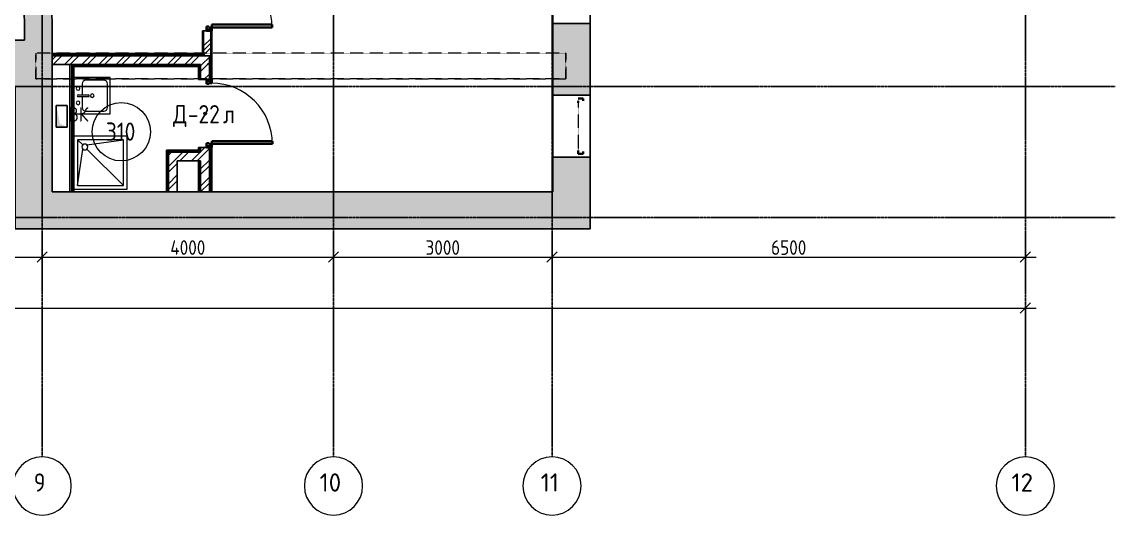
# Model space of a CAD drawing. Header units: millimetres. Extents: x -33838 to 476301, y -41806 to 120107.
# Drawn here: x 258108 to 273119, y -3626 to 3142 of the extents above; entities that cross this region are included whole.
import ezdxf

# ---------------------------------------------------------------- set-up
doc = ezdxf.new("R2010")
doc.units = ezdxf.units.MM
for name, pattern in [('ADSK_Линия сетки', [25, 20, -2.5, 0, -2.5]), ('ADSK_Сверху', [4.5, 3, -1.5]), ('ADSK_Снесено', [4.5, 3, -1.5])]:
    doc.linetypes.add(name, pattern=pattern)
for name, color, linetype, lineweight, true_color in [('_ Окна', 5, 'Continuous', 30, 0x0000ff), ('Линии', 7, 'Continuous', 9, 0x00a600), ('Стены внутренние', 5, 'Continuous', 18, 0x0000ff), ('Стены наружные', 1, 'ADSK_Снесено', 18, 0xff0000), ('Стены штриховка', 5, 'Continuous', 18, 0x0000ff)]:
    doc.layers.add(name, color=color, linetype=linetype, lineweight=lineweight, true_color=true_color)
for name, color, linetype, lineweight in [('Аннотация', 7, 'Continuous', 9), ('Двери', 251, 'Continuous', 18), ('Каркас', 7, 'Continuous', 18), ('Марки дверей', 7, 'Continuous', 20), ('Марки помещений', 7, 'Continuous', 20), ('Окна', 251, 'Continuous', 18), ('Оси', 7, 'Continuous', 9), ('Сантехника', 251, 'Continuous', 18), ('Узлы', 7, 'Continuous', 18)]:
    doc.layers.add(name, color=color, linetype=linetype, lineweight=lineweight)
doc.styles.add('GOST Common_1', font='GOST Common_0.ttf', dxfattribs={"width": 0.9, "height": 200})
doc.styles.add('GOST Common_2', font='GOST Common_0.ttf', dxfattribs={"width": 0.9, "height": 250})
doc.styles.add('ISOCPEUR', font='isocpeur.ttf', dxfattribs={"height": 250})
doc.dimstyles.new('ADSK_Основной_2_5_мм', dxfattribs={"dimscale": 304.8, "dimtxt": 251.428749, "dimasz": 0.463911, "dimexe": 0.492126, "dimexo": 0.492126, "dimgap": 0.098425, "dimtad": 1, "dimdec": 1, "dimrnd": 0.1, "dimdsep": 46, "dimtxsty": 'GOST Common_1', "dimblk1": 'OBLIQUE', "dimblk2": 'OBLIQUE', "dimsah": 1, "dimcen": 0.09, "dimdle": 0.492126, "dimazin": 2, "dimtfac": 1, "dimtdec": 4, "dimtix": 1, "dimtmove": 0, "dimatfit": 3, "dimfxl": 1, "dimtvp": 1, "dimtfill": 1, "dimtolj": 1, "dimtzin": 0, "dimlwd": 20, "dimlwe": 20, "dimarcsym": 2})
pattern_1 = [(45, (215977.25, 150), (-117.8655, 117.8655), []), (45, (216055.83, 150), (-117.8655, 117.8655), [])]

# ---------------------------------------------------------------- blocks, each defined once
blk = doc.blocks.new('ADSK_БалкаЖБ_Прямоугольная - 350х340мм-851147-03 План 3-го этажа')
at = {"layer": 'Каркас', "color": 253, "linetype": 'ADSK_Сверху', "true_color": 0xaaaaaa}
for p, q in [((-3639, 175), (-3639, -175)), ((-3639, 175), (3639, 175)), ((3639, -175), (3639, 175)), ((-3639, -175), (3639, -175))]:
    blk.add_line(p, q, dxfattribs=at)
at = {"layer": 'Каркас', "color": 253, "linetype": 'ADSK_Сверху', "true_color": 0xb2b2b2}
for p, q in [((-3639, -175), (-3639, 175)), ((3639, 175), (-3639, 175)), ((3639, 175), (3639, -147)), ((-3639, -175), (3590, -175))]:
    blk.add_line(p, q, dxfattribs=at)
blk = doc.blocks.new('Витраж-тент со смещением вовне - 60мм 30 сдвиг-1466964-03 План 3-го этажа')
at = {"layer": '_ Окна', "color": 161, "linetype": 'ADSK_Сверху', "true_color": 0xaaaaff}
for p, q in [((-379, 25), (-379, -45)), ((-379, 25), (-349, 25)), ((-379, -45), (-379, 25)), ((379, 25), (349, 25)), ((379, -45), (379, 25)), ((379, -45), (379, 25)), ((-319, -45), (-379, -45)), ((-319, -35), (-319, -45)), ((319, -35), (319, -45)), ((319, -45), (379, -45))]:
    blk.add_line(p, q, dxfattribs=at)
at = {"layer": 'Окна', "color": 161, "linetype": 'ADSK_Сверху', "true_color": 0xaaaaff}
blk.add_line((-319, -45), (319, -45), dxfattribs=at)
blk = doc.blocks.new('AC_Дверь_Однопольная - Д-27л 930х2200h-1983253-03 План 3-го этажа')
at = {"layer": 'Двери', "lineweight": 30}
for p, q in [((415, 892), (375, 892)), ((375, 892), (375, 62)), ((415, 62), (415, 892)), ((-445, 62), (-465, 62)), ((-465, 62), (-465, -8)), ((-415, 62), (-445, 62)), ((-445, 62), (-445, -8)), ((-445, -8), (-445, 62)), ((-415, 22), (-415, 62)), ((-405, 22), (-415, 22)), ((-405, -8), (-405, 22)), ((375, 62), (415, 62)), ((415, 22), (405, 22)), ((405, 22), (405, -8)), ((445, 62), (415, 62)), ((415, 62), (415, 22)), ((445, -8), (445, 62)), ((465, 62), (445, 62)), ((445, 62), (445, -8)), ((465, -8), (465, 62)), ((-465, -8), (-445, -8)), ((-445, -8), (-405, -8)), ((405, -8), (445, -8)), ((445, -8), (465, -8))]:
    blk.add_line(p, q, dxfattribs=at)
at = {"layer": 'Двери'}
blk.add_arc((415, 62), 830, 90, 180, dxfattribs=at)
blk = doc.blocks.new('AC_Дверь_Однопольная - Д-22л 933х2200h-1983239-03 План 3-го этажа')
at = {"layer": 'Двери', "lineweight": 30}
for p, q in [((416, 923), (376, 923)), ((376, 923), (376, 90)), ((416, 90), (416, 923)), ((-447, 90), (-467, 90)), ((-467, 90), (-467, 20)), ((-467, 20), (-447, 20)), ((-417, 90), (-447, 90)), ((-447, 90), (-447, 20)), ((-447, 20), (-447, 90)), ((-447, 20), (-407, 20)), ((-417, 50), (-417, 90)), ((-407, 50), (-417, 50)), ((-407, 20), (-407, 50)), ((376, 90), (416, 90)), ((416, 50), (406, 50)), ((406, 50), (406, 20)), ((406, 20), (446, 20)), ((446, 90), (416, 90)), ((416, 90), (416, 50)), ((446, 20), (446, 90)), ((466, 90), (446, 90)), ((446, 90), (446, 20)), ((446, 20), (466, 20)), ((466, 20), (466, 90))]:
    blk.add_line(p, q, dxfattribs=at)
at = {"layer": 'Двери'}
blk.add_arc((416, 90), 833, 90, 180, dxfattribs=at)
blk = doc.blocks.new('Кухонная мойка-Одиночная - 500 x 500 мм-1924934-03 План 3-го этажа')
at = {"layer": 'Сантехника'}
for p, q in [((-234, 252), (-234, -248)), ((3, 195), (3, 53)), ((28, 195), (28, 53)), ((266, -248), (266, 252)), ((-196, 87), (-196, -159)), ((3, 138), (-145, 138)), ((177, 138), (28, 138)), ((228, -159), (228, 87)), ((-234, -248), (266, -248)), ((-145, -210), (177, -210))]:
    blk.add_line(p, q, dxfattribs=at)
for centre, radius, start, end in [((-84, 195), 25.4, 360, 180), ((-84, 195), 25.4, 180, 0), ((16, 195), 12.7, 360, 180), ((116, 195), 25.4, 360, 180), ((116, 195), 25.4, 180, 0), ((-145, 87), 50.8, 90, 180), ((16, 0), 25.4, 360, 180), ((16, 0), 25.4, 180, 0), ((16, 53), 12.7, 180, 0), ((177, 87), 50.8, 360, 90), ((-145, -159), 50.8, 180, 270), ((177, -159), 50.8, 270, 0)]:
    blk.add_arc(centre, radius, start, end, dxfattribs=at)
blk = doc.blocks.new('Душевая кабинка-2D - 730кв-1928972-03 План 3-го этажа')
at = {"layer": 'Сантехника'}
for p, q in [((730, 0), (0, 0)), ((730, -730), (730, 0)), ((50, -50), (50, -680)), ((680, -50), (50, -50)), ((680, -680), (680, -50)), ((0, -730), (730, -730)), ((50, -680), (680, -680))]:
    blk.add_line(p, q, dxfattribs=at)
at = {"layer": 'Сантехника', "lineweight": 9}
for p, q in [((122, -122), (50, -50)), ((178, -122), (680, -50)), ((50, -680), (121, -179)), ((680, -680), (179, -179))]:
    blk.add_line(p, q, dxfattribs=at)
at = {"layer": 'Сантехника'}
for start, end in [(0, 180), (180, 0)]:
    blk.add_arc((150, -150), 40, start, end, dxfattribs=at)
blk = doc.blocks.new('Ось сетки - Круг_Ø8 мм-6577-03 План 3-го этажа')
at = {"layer": 'Оси', "lineweight": 20}
for start, end in [(360, 180), (180, 360)]:
    blk.add_arc((0, 0), 4, start, end, dxfattribs=at)
blk = doc.blocks.new('ADSK_Марка_Помещение_ОдноЗначение - Номер-247393-03 План 3-го этажа')
at = {"layer": 'Марки помещений'}
blk.add_circle((0, 0), 4, dxfattribs=at)
blk = doc.blocks.new('_Oblique')
at = {"color": 0, "linetype": 'ByBlock', "lineweight": -2}
blk.add_line((-0.5, -0.5), (0.5, 0.5), dxfattribs=at)
blk = doc.blocks.new('*D2155')
at = {"color": 0, "lineweight": 20, "transparency": 16777216}
for p, q in [((254837, -85), (258537, -85)), ((254987, -135), (254987, -235)), ((258387, -135), (258387, -235))]:
    blk.add_line(p, q, dxfattribs=at)
at = {"layer": 'Defpoints', "color": 0, "transparency": 16777216}
for p in [(254987, 15), (258387, 15), (258387, -85)]:
    blk.add_point(p, dxfattribs=at)
at = {"color": 0, "lineweight": 20, "transparency": 16777216, "xscale": 141.4, "yscale": 141.4, "zscale": 141.4, "rotation": 180}
blk.add_blockref('_Oblique', (254987, -85), dxfattribs=at)
at = {"color": 0, "lineweight": 20, "transparency": 16777216, "xscale": 141.4, "yscale": 141.4, "zscale": 141.4}
blk.add_blockref('_Oblique', (258387, -85), dxfattribs=at)
at = {"color": 0, "lineweight": 25, "transparency": 16777216, "insert": (256687, 45), "char_height": 200, "width": 782.41, "attachment_point": 5, "style": 'GOST Common_1', "bg_fill": 3, "box_fill_scale": 1.1, "bg_fill_color": 256, "bg_fill_true_color": 13158600, "bg_fill_transparency": 0}
blk.add_mtext('\\A1;3400', dxfattribs=at)
blk = doc.blocks.new('*D2156')
at = {"color": 0, "lineweight": 20, "transparency": 16777216}
for p, q in [((258237, -85), (262537, -85)), ((258387, -135), (258387, -235)), ((262387, -135), (262387, -235))]:
    blk.add_line(p, q, dxfattribs=at)
at = {"layer": 'Defpoints', "color": 0, "transparency": 16777216}
for p in [(258387, 15), (262387, 15), (262387, -85)]:
    blk.add_point(p, dxfattribs=at)
at = {"color": 0, "lineweight": 20, "transparency": 16777216, "xscale": 141.4, "yscale": 141.4, "zscale": 141.4, "rotation": 180}
blk.add_blockref('_Oblique', (258387, -85), dxfattribs=at)
at = {"color": 0, "lineweight": 20, "transparency": 16777216, "xscale": 141.4, "yscale": 141.4, "zscale": 141.4}
blk.add_blockref('_Oblique', (262387, -85), dxfattribs=at)
at = {"color": 0, "lineweight": 25, "transparency": 16777216, "insert": (260387, 45), "char_height": 200, "width": 782.41, "attachment_point": 5, "style": 'GOST Common_1', "bg_fill": 3, "box_fill_scale": 1.1, "bg_fill_color": 256, "bg_fill_true_color": 13158600, "bg_fill_transparency": 0}
blk.add_mtext('\\A1;4000', dxfattribs=at)
blk = doc.blocks.new('*D2157')
at = {"color": 0, "lineweight": 20, "transparency": 16777216}
for p, q in [((262237, -85), (265537, -85)), ((262387, -135), (262387, -235)), ((265387, -135), (265387, -235))]:
    blk.add_line(p, q, dxfattribs=at)
at = {"layer": 'Defpoints', "color": 0, "transparency": 16777216}
for p in [(262387, 15), (265387, 15), (265387, -85)]:
    blk.add_point(p, dxfattribs=at)
at = {"color": 0, "lineweight": 20, "transparency": 16777216, "xscale": 141.4, "yscale": 141.4, "zscale": 141.4, "rotation": 180}
blk.add_blockref('_Oblique', (262387, -85), dxfattribs=at)
at = {"color": 0, "lineweight": 20, "transparency": 16777216, "xscale": 141.4, "yscale": 141.4, "zscale": 141.4}
blk.add_blockref('_Oblique', (265387, -85), dxfattribs=at)
at = {"color": 0, "lineweight": 25, "transparency": 16777216, "insert": (263887, 45), "char_height": 200, "width": 756.84, "attachment_point": 5, "style": 'GOST Common_1', "bg_fill": 3, "box_fill_scale": 1.1, "bg_fill_color": 256, "bg_fill_true_color": 13158600, "bg_fill_transparency": 0}
blk.add_mtext('\\A1;3000', dxfattribs=at)
blk = doc.blocks.new('*D2158')
at = {"color": 0, "lineweight": 20, "transparency": 16777216}
for p, q in [((265237, -85), (272037, -85)), ((265387, -135), (265387, -235)), ((271887, -135), (271887, -235))]:
    blk.add_line(p, q, dxfattribs=at)
at = {"layer": 'Defpoints', "color": 0, "transparency": 16777216}
for p in [(265387, 15), (271887, 15), (271887, -85)]:
    blk.add_point(p, dxfattribs=at)
at = {"color": 0, "lineweight": 20, "transparency": 16777216, "xscale": 141.4, "yscale": 141.4, "zscale": 141.4, "rotation": 180}
blk.add_blockref('_Oblique', (265387, -85), dxfattribs=at)
at = {"color": 0, "lineweight": 20, "transparency": 16777216, "xscale": 141.4, "yscale": 141.4, "zscale": 141.4}
blk.add_blockref('_Oblique', (271887, -85), dxfattribs=at)
at = {"color": 0, "lineweight": 25, "transparency": 16777216, "insert": (268637, 45), "char_height": 200, "width": 756.84, "attachment_point": 5, "style": 'GOST Common_1', "bg_fill": 3, "box_fill_scale": 1.1, "bg_fill_color": 256, "bg_fill_true_color": 13158600, "bg_fill_transparency": 0}
blk.add_mtext('\\A1;6500', dxfattribs=at)
blk = doc.blocks.new('*D2166')
at = {"color": 0, "lineweight": 20, "transparency": 16777216}
for p, q in [((209887, -785), (272037, -785)), ((210037, -835), (210037, -935)), ((271887, -835), (271887, -935))]:
    blk.add_line(p, q, dxfattribs=at)
at = {"layer": 'Defpoints', "color": 0, "transparency": 16777216}
for p in [(210037, -685), (271887, -685), (271887, -785)]:
    blk.add_point(p, dxfattribs=at)
at = {"color": 0, "lineweight": 20, "transparency": 16777216, "xscale": 141.4, "yscale": 141.4, "zscale": 141.4, "rotation": 180}
blk.add_blockref('_Oblique', (210037, -785), dxfattribs=at)
at = {"color": 0, "lineweight": 20, "transparency": 16777216, "xscale": 141.4, "yscale": 141.4, "zscale": 141.4}
blk.add_blockref('_Oblique', (271887, -785), dxfattribs=at)
at = {"color": 0, "lineweight": 25, "transparency": 16777216, "insert": (240962, -655), "char_height": 200, "width": 889.8, "attachment_point": 5, "style": 'GOST Common_1', "bg_fill": 3, "box_fill_scale": 1.1, "bg_fill_color": 256, "bg_fill_true_color": 13158600, "bg_fill_transparency": 0}
blk.add_mtext('\\A1;61850', dxfattribs=at)
blk = doc.blocks.new('ADSK_Марка_Дверь - Типоразмер_ADSK_Марка-58376-03 План 3-го этажа')
at = {"layer": 'Марки дверей', "lineweight": 9}
blk.add_circle((0, 0), 0.2, dxfattribs=at)

msp = doc.modelspace()

# ---------------------------------------------------------------- hatches: boundary and pattern name
at = {"layer": 'Стены внутренние', "lineweight": 25, "true_color": 0x636466}
h = msp.add_hatch(color=251, dxfattribs=at)
h.paths.add_polyline_path([(258344.73046, 2889.50427), (258524.186, 2889.50427), (258476.56978, 9286.60586), (258096.58031, 9283.77744), (258144.17547, 2889.50427), (258307.1428, 2889.50427)])
h.paths.add_polyline_path([(258110.91435, 7360.5389), (258110.90537, 7360.54065), (258202.53797, 7360.54055)])
h = msp.add_hatch(dxfattribs=at)
h.set_pattern_fill('FP_1', color=251, style=0, pattern_type=2)
h.set_pattern_definition([(45, (215977.25, 150), (-179.6051, 179.6051), []), (45, (216040.75, 150), (0, 359.2102), []), (45, (215913.75, 150), (0, 359.2102), [])])
h.paths.add_polyline_path([(260602.5993, 2676.77432), (260702.5993, 2676.77432), (260702.5993, 3016.78828), (260602.5993, 3016.78828), (260602.5993, 2696.77432)])
h.paths.add_polyline_path([(260644.5993, 3946.78828), (260702.5993, 3946.78828), (260702.5993, 4926.78828), (260602.5993, 4926.78828), (260602.5993, 3946.78828)])
h = msp.add_hatch(dxfattribs=at)
h.set_pattern_fill('FP_2', color=251, style=0, pattern_type=2)
h.set_pattern_definition(pattern_1)
h.paths.add_polyline_path([(258795.0993, 2556.77432), (258795.0993, 2676.77432), (258524.186, 2676.77432), (258524.186, 2556.77432), (258794.5993, 2556.77432)])
h = msp.add_hatch(dxfattribs=at)
h.set_pattern_fill('FP_2', color=251, style=0, pattern_type=2)
h.set_pattern_definition(pattern_1)
h.paths.add_polyline_path([(260562.5993, 2556.77432), (260682.5993, 2556.77432), (260682.5993, 2676.77432), (258795.0993, 2676.77432), (258795.0993, 2556.77432), (260558.42795, 2556.77432)])
h = msp.add_hatch(dxfattribs=at)
h.set_pattern_fill('FP_2', color=251, style=0, pattern_type=2)
h.set_pattern_definition(pattern_1)
h.paths.add_polyline_path([(260682.5993, 810.23165), (260682.5993, 1416.78828), (260562.5993, 1416.78828), (260562.5993, 810.23165)])
h.paths.add_polyline_path([(260562.5993, 2349.78828), (260682.5993, 2349.78828), (260682.5993, 2556.77432), (260562.5993, 2556.77432), (260562.5993, 2528.77432)])
h = msp.add_hatch(dxfattribs=at)
h.set_pattern_fill('FP_2', color=251, style=0, pattern_type=2)
h.set_pattern_definition(pattern_1)
h.paths.add_polyline_path([(260558.42795, 1233.8631), (260562.5993, 1233.8631), (260562.5993, 1353.8631), (260122.5993, 1353.8631), (260122.5993, 1233.8631), (260549.5993, 1233.8631)])
h = msp.add_hatch(dxfattribs=at)
h.set_pattern_fill('FP_2', color=251, style=0, pattern_type=2)
h.set_pattern_definition(pattern_1)
h.paths.add_polyline_path([(260242.5993, 810.23165), (260242.5993, 1233.8631), (260122.5993, 1233.8631), (260122.5993, 810.23165)])
at = {"layer": 'Стены наружные', "linetype": 'Continuous', "lineweight": 25, "true_color": 0x636466}
h = msp.add_hatch(color=251, dxfattribs=at)
h.paths.add_polyline_path([(265692.42807, 300.23165), (265910.655, 300.23165), (265910.655, 1286.6675), (265400.655, 1286.6675), (265400.655, 300.23165), (265594.43313, 300.23165)])
h.paths.add_polyline_path([(265583.56265, 2136.6675), (265910.655, 2136.6675), (265910.655, 3118.67139), (265400.655, 3118.67139), (265400.655, 2136.6675)])
h.paths.add_polyline_path([(265910.655, 3968.67139), (265910.655, 4987.71626), (265400.655, 4987.71626), (265400.655, 3968.67139), (265594.43313, 3968.67139)])
h.paths.add_polyline_path([(265594.43313, 5837.71626), (265910.655, 5837.71626), (265910.655, 6813.28085), (265400.655, 6813.28085), (265400.655, 5837.71626), (265556.70248, 5837.71626)])
h.paths.add_polyline_path([(265910.655, 7663.28085), (265910.655, 9192.30207), (265400.655, 9192.30207), (265400.655, 7663.28085), (265624.07881, 7663.28085)])
h = msp.add_hatch(color=251, dxfattribs=at)
h.paths.add_polyline_path([(257441.35445, 2379.50427), (258524.186, 2379.50427), (258524.186, 2889.50427), (257441.35445, 2889.50427), (257441.35445, 2682.85569)])
h.paths.add_polyline_path([(255595.00558, 2379.50427), (255621.35445, 2379.50427), (255621.35445, 2889.50427), (254574.41538, 2889.50427), (254574.41538, 2379.50427)])
h.paths.add_polyline_path([(251855.0874, 2379.50427), (252754.41538, 2379.50427), (252754.41538, 2889.50427), (251855.0874, 2889.50427), (251855.0874, 2682.85569)])
h.paths.add_polyline_path([(249742.9939, 2379.50427), (250035.0874, 2379.50427), (250035.0874, 2889.50427), (249034.4899, 2889.50427), (249034.4899, 2379.50427)])
h.paths.add_polyline_path([(246252.09288, 2379.50427), (247214.4899, 2379.50427), (247214.4899, 2889.50427), (246184.43806, 2889.50427), (246184.43806, 2379.50427)])
h.paths.add_polyline_path([(243916.3647, 2379.50427), (244364.43806, 2379.50427), (244364.43806, 2889.50427), (243340.29693, 2889.50427), (243340.29693, 2379.50427)])
h.paths.add_polyline_path([(241520.29693, 2379.50427), (241520.29693, 2889.50427), (240560.30672, 2889.50427), (240560.30672, 2379.50427)])
h.paths.add_polyline_path([(238740.30672, 2379.50427), (238740.30672, 2889.50427), (237732.02874, 2889.50427), (237732.02874, 2379.50427)])
h.paths.add_polyline_path([(235912.02874, 2379.50427), (235912.02874, 2889.50427), (234918.25319, 2889.50427), (234918.25319, 2379.50427)])
h.paths.add_polyline_path([(233098.25319, 2379.50427), (233098.25319, 2889.50427), (232081.46836, 2889.50427), (232081.46836, 2379.50427), (232585.33884, 2379.50427)])
h.paths.add_polyline_path([(230261.46836, 2379.50427), (230261.46836, 2889.50427), (229268.43842, 2889.50427), (229268.43842, 2379.50427), (229901.99565, 2379.50427)])
h.paths.add_polyline_path([(224250.2517, 2379.50427), (224642.53397, 2379.50427), (224642.53397, 2889.50427), (224250.2517, 2889.50427), (224250.2517, 2657.85807)])
h.paths.add_polyline_path([(227448.43842, 2379.50427), (227448.43842, 2889.50427), (226462.53397, 2889.50427), (226462.53397, 2379.50427)])
for points in [[(258524.186, 300.23165), (258524.186, 2379.50427), (258014.186, 2379.50427), (258014.186, 300.23165), (258356.68908, 300.23165)], [(258524.186, 300.23165), (265400.655, 300.23165), (265400.655, 810.23165), (258524.186, 810.23165), (258524.186, 638.82888)]]:
    msp.add_hatch(color=251, dxfattribs=at).paths.add_polyline_path(points)
at = {"layer": 'Узлы', "lineweight": 25, "true_color": 0x636466}
msp.add_hatch(color=251, dxfattribs=at).paths.add_polyline_path([(258581.17807, 1696.23383), (258731.17807, 1696.23383), (258630.67554, 1745.73131), (258581.17807, 1996.23383), (258581.17807, 1745.73131)])

# ---------------------------------------------------------------- linework, layer by layer
at = {"linetype": 'ADSK_Линия сетки', "lineweight": 25}
for p, q in [((262387.16465, -2825.79407), (262387.16465, 44684.78674)), ((265387.16465, -2825.79407), (265387.16465, 44684.78674)), ((271887.16465, -2825.79407), (271887.16465, 44684.78674)), ((258387.16465, -2825.79407), (258387.16465, 21818.8012)), ((204891.02955, 2256.78828), (273118.97256, 2256.78828)), ((204891.02955, 456.78828), (273118.97256, 456.78828))]:
    msp.add_line(p, q, dxfattribs=at)
at = {"layer": 'Линии', "color": 251, "lineweight": 25, "true_color": 0x636466}
for p, q in [((258581.17807, 1996.23383), (258731.17807, 1996.23383)), ((258581.17807, 1696.23383), (258581.17807, 1996.23383)), ((258731.17807, 1996.23383), (258731.17807, 1696.23383)), ((258731.17807, 1696.23383), (258581.17807, 1696.23383))]:
    msp.add_line(p, q, dxfattribs=at)
at = {"layer": 'Стены внутренние', "color": 251, "lineweight": 25, "true_color": 0x636466}
for p, q in [((258524.186, 2889.50427), (258478.87492, 8976.91709)), ((258110.93169, 7355.71105), (258144.17547, 2889.50427)), ((260590.5993, 3016.78828), (260590.5993, 2708.77432)), ((260644.5993, 3016.78828), (260590.5993, 3016.78828)), ((260714.5993, 2349.78828), (260714.5993, 3016.78828)), ((260590.5993, 2708.77432), (258524.186, 2708.77432)), ((258795.0993, 2556.77432), (258524.186, 2556.77432)), ((258767.5993, 2556.77432), (258767.5993, 810.23165)), ((258822.5993, 810.23165), (258822.5993, 2528.77432)), ((258822.5993, 2528.77432), (260534.5993, 2528.77432)), ((260534.5993, 2528.77432), (260534.5993, 2349.78828)), ((260534.5993, 2349.78828), (260644.5993, 2349.78828)), ((260094.5993, 1381.8631), (260094.5993, 810.23165)), ((260534.5993, 1381.8631), (260094.5993, 1381.8631)), ((260534.5993, 1416.78828), (260534.5993, 1381.8631)), ((260644.5993, 1416.78828), (260534.5993, 1416.78828)), ((260714.5993, 810.23165), (260714.5993, 1416.78828)), ((260242.5993, 810.23165), (260242.5993, 1233.8631)), ((260242.5993, 1233.8631), (260534.5993, 1233.8631)), ((260534.5993, 1233.8631), (260534.5993, 810.23165)), ((258767.5993, 810.23165), (258822.5993, 810.23165)), ((260094.5993, 810.23165), (260242.5993, 810.23165)), ((260534.5993, 810.23165), (260712.5993, 810.23165))]:
    msp.add_line(p, q, dxfattribs=at)
at = {"layer": 'Стены наружные', "color": 251, "linetype": 'Continuous', "lineweight": 25, "true_color": 0x636466}
for p, q in [((265400.655, 3118.67139), (265400.655, 3968.67139)), ((265910.655, 3968.67139), (265910.655, 3118.67139)), ((265910.655, 3118.67139), (265400.655, 3118.67139)), ((265400.655, 3118.67139), (265400.655, 2136.6675)), ((265910.655, 2136.6675), (265910.655, 3118.67139)), ((258144.17547, 2889.50427), (257441.35445, 2889.50427)), ((258524.186, 810.23165), (258524.186, 2889.50427)), ((265400.655, 2136.6675), (265910.655, 2136.6675)), ((265400.655, 1286.6675), (265400.655, 2136.6675)), ((265910.655, 2136.6675), (265910.655, 1286.6675)), ((265910.655, 1286.6675), (265400.655, 1286.6675)), ((265400.655, 1286.6675), (265400.655, 810.23165)), ((265910.655, 300.23165), (265910.655, 1286.6675)), ((258767.5993, 810.23165), (258524.186, 810.23165)), ((260094.5993, 810.23165), (258822.5993, 810.23165)), ((260534.5993, 810.23165), (260242.5993, 810.23165)), ((265400.655, 810.23165), (260714.5993, 810.23165)), ((258014.186, 300.23165), (265910.655, 300.23165))]:
    msp.add_line(p, q, dxfattribs=at)
at = {"layer": 'Стены штриховка', "color": 251, "lineweight": 25, "true_color": 0x636466}
for p, q in [((260592.5993, 2708.77432), (260592.5993, 3016.78828)), ((260602.5993, 2676.77432), (260602.5993, 3016.78828)), ((260702.5993, 2349.78828), (260702.5993, 3016.78828)), ((260712.5993, 2708.77432), (260712.5993, 3016.78828)), ((260602.5993, 2706.77432), (258524.186, 2706.77432)), ((260712.5993, 2708.77432), (260714.5993, 2708.77432)), ((260712.5993, 2349.78828), (260712.5993, 2706.77432)), ((260602.5993, 2696.77432), (258524.186, 2696.77432)), ((260702.5993, 2676.77432), (258524.186, 2676.77432)), ((258794.5993, 2556.77432), (258794.5993, 810.23165)), ((260562.5993, 2556.77432), (258795.0993, 2556.77432)), ((260562.5993, 2349.78828), (260562.5993, 2556.77432)), ((260682.5993, 2349.78828), (260682.5993, 2676.77432)), ((260712.5993, 2696.77432), (260714.5993, 2696.77432)), ((260549.5993, 2543.77432), (258794.5993, 2543.77432)), ((258807.5993, 810.23165), (258807.5993, 2543.77432)), ((258813.5993, 810.23165), (258813.5993, 2543.77432)), ((258822.5993, 2537.77432), (258822.5993, 2543.77432)), ((260543.5993, 2537.77432), (258822.5993, 2537.77432)), ((260543.5993, 2349.78828), (260543.5993, 2537.77432)), ((260549.5993, 2349.78828), (260549.5993, 2543.77432)), ((260103.5993, 1372.8631), (260103.5993, 810.23165)), ((260549.5993, 1372.8631), (260103.5993, 1372.8631)), ((260109.5993, 1366.8631), (260109.5993, 810.23165)), ((260549.5993, 1366.8631), (260109.5993, 1366.8631)), ((260122.5993, 1353.8631), (260122.5993, 810.23165)), ((260562.5993, 1353.8631), (260122.5993, 1353.8631)), ((260549.5993, 1381.8631), (260534.5993, 1381.8631)), ((260543.5993, 1381.8631), (260543.5993, 1416.78828)), ((260549.5993, 1416.78828), (260549.5993, 1366.8631)), ((260562.5993, 1353.8631), (260562.5993, 1416.78828)), ((260682.5993, 810.23165), (260682.5993, 1416.78828)), ((260702.5993, 810.23165), (260702.5993, 1416.78828)), ((260712.5993, 810.23165), (260712.5993, 1416.78828)), ((260562.5993, 1233.8631), (260534.5993, 1233.8631)), ((260543.5993, 810.23165), (260543.5993, 1233.8631)), ((260549.5993, 810.23165), (260549.5993, 1233.8631)), ((260562.5993, 810.23165), (260562.5993, 1233.8631)), ((260712.5993, 810.23165), (260714.5993, 810.23165))]:
    msp.add_line(p, q, dxfattribs=at)

# ---------------------------------------------------------------- block references
at = {"lineweight": 25, "xscale": 99.99999999999993, "yscale": 99.99999999999993, "zscale": 99.99999999999993}
for p in [(258387.16465, -3225.79407), (262387.16465, -3225.79407), (265387.16465, -3225.79407), (271887.16465, -3225.79407)]:
    msp.add_blockref('Ось сетки - Круг_Ø8 мм-6577-03 План 3-го этажа', p, dxfattribs=at)
at = {"layer": '_ Окна', "color": 251, "linetype": 'ADSK_Сверху', "lineweight": 25, "true_color": 0x636466, "rotation": 270.0000000000003}
msp.add_blockref('Витраж-тент со смещением вовне - 60мм 30 сдвиг-1466964-03 План 3-го этажа', (265792.13679, 1711.6675), dxfattribs=at)
at = {"layer": 'Двери', "color": 251, "lineweight": 25, "true_color": 0x636466}
for name, p, rotation in [('AC_Дверь_Однопольная - Д-27л 930х2200h-1983253-03 План 3-го этажа', (260652.5993, 3481.78828), 269.9999999999999), ('AC_Дверь_Однопольная - Д-22л 933х2200h-1983239-03 План 3-го этажа', (260624.5993, 1883.28828), 270)]:
    msp.add_blockref(name, p, dxfattribs=dict(at, rotation=rotation))
at = {"layer": 'Каркас', "color": 251, "linetype": 'ADSK_Сверху', "lineweight": 25, "true_color": 0x636466, "rotation": 180}
msp.add_blockref('ADSK_БалкаЖБ_Прямоугольная - 350х340мм-851147-03 План 3-го этажа', (261938.7786, 2536.66252), dxfattribs=at)
at = {"layer": 'Марки дверей', "color": 251, "lineweight": 25, "true_color": 0x636466, "xscale": 99.99999999999993, "yscale": 99.99999999999993, "zscale": 99.99999999999993}
msp.add_blockref('ADSK_Марка_Дверь - Типоразмер_ADSK_Марка-58376-03 План 3-го этажа', (260624.5993, 1883.28828), dxfattribs=at)
at = {"layer": 'Марки помещений', "color": 251, "lineweight": 25, "true_color": 0x636466, "xscale": 99.99999999999993, "yscale": 99.99999999999993, "zscale": 99.99999999999993}
msp.add_blockref('ADSK_Марка_Помещение_ОдноЗначение - Номер-247393-03 План 3-го этажа', (259473.67866, 1633.48874), dxfattribs=at)
at = {"layer": 'Сантехника', "color": 251, "lineweight": 25, "true_color": 0x636466, "rotation": 89.9999999999998}
msp.add_blockref('Кухонная мойка-Одиночная - 500 x 500 мм-1924934-03 План 3-го этажа', (259074.9447, 2113.08508), dxfattribs=at)
at = {"layer": 'Сантехника', "color": 251, "lineweight": 25, "true_color": 0x636466}
msp.add_blockref('Душевая кабинка-2D - 730кв-1928972-03 План 3-го этажа', (258822.5993, 1575.23165), dxfattribs=at)

# ---------------------------------------------------------------- texts
at = {"lineweight": 25, "char_height": 250, "attachment_point": 1, "style": 'ISOCPEUR'}
for s, insert, width in [('\\fGOST Common|b0|i0|c204|p34|;\\W.9;9', (258273.38399, -3053.26071), 274.177125), ('10', (262195.98399, -3053.26071), 461.772), ('11', (265231.53399, -3053.26071), 375.18975), ('12', (271695.98399, -3053.26071), 461.772)]:
    msp.add_mtext(s, dxfattribs=dict(at, insert=insert, width=width))
at = {"layer": 'Аннотация', "color": 251, "lineweight": 25, "true_color": 0x636466, "insert": (258746.11261, 1972.3308), "char_height": 200, "width": 360.759375, "attachment_point": 1, "style": 'GOST Common_1'}
msp.add_mtext('ВК', dxfattribs=at)
at = {"layer": 'Марки дверей', "color": 251, "lineweight": 25, "true_color": 0x636466, "char_height": 250, "attachment_point": 1, "style": 'GOST Common_2'}
for s, insert, width in [('\\fGOST Common|b0|i0|c204|p34|;\\W.9;Д', (260184.77002, 2000.30138), 245.316375), ('-22', (260387.17627, 2000.30138), 584.4301875), ('\\fGOST Common|b0|i0|c204|p34|;\\W.9;л', (260869.3794, 2000.30138), 194.8100625)]:
    msp.add_mtext(s, dxfattribs=dict(at, insert=insert, width=width))
at = {"layer": 'Марки помещений', "color": 251, "lineweight": 25, "true_color": 0x636466, "insert": (259261.27141, 1761.21381), "char_height": 250, "width": 526.7086875, "attachment_point": 1, "style": 'GOST Common_2'}
msp.add_mtext('310', dxfattribs=at)

# ---------------------------------------------------------------- next in the draw order: dimensions: what is measured, and where the dimension line sits
at = {"lineweight": 25}
for base, p1, p2, override, picture, middle in [((258387.16465, -84.55356), (254987.16465, 15.43133), (258387.16465, 15.43133), {"dimpost": '<>', "dimfxl": 3400}, '*D2155', (256687.16465, 45.44644)), ((271887.16465, -784.55356), (210037.16465, -684.56867), (271887.16465, -684.56867), {"dimpost": '<>', "dimfxl": 61850}, '*D2166', (240962.16465, -654.55356))]:
    dim = msp.add_linear_dim(base=base, p1=p1, p2=p2, dimstyle='ADSK_Основной_2_5_мм', override=override, dxfattribs=at)
    dim.commit()
    dim.dimension.update_dxf_attribs({"geometry": picture, "text_midpoint": middle})

# ---------------------------------------------------------------- next in the draw order: dimensions: what is measured, and where the dimension line sits
dim = msp.add_linear_dim(base=(262387.16465, -84.55356), p1=(258387.16465, 15.43133), p2=(262387.16465, 15.43133), dimstyle='ADSK_Основной_2_5_мм', override={"dimpost": '<>', "dimfxl": 4000}, dxfattribs=at)
dim.commit()
dim.dimension.update_dxf_attribs({"geometry": '*D2156', "text_midpoint": (260387.16465, 45.44644)})

# ---------------------------------------------------------------- next in the draw order: dimensions: what is measured, and where the dimension line sits
dim = msp.add_linear_dim(base=(265387.16465, -84.55356), p1=(262387.16465, 15.43133), p2=(265387.16465, 15.43133), dimstyle='ADSK_Основной_2_5_мм', override={"dimpost": '<>', "dimfxl": 3000}, dxfattribs=at)
dim.commit()
dim.dimension.update_dxf_attribs({"geometry": '*D2157', "text_midpoint": (263887.16465, 45.44644)})

# ---------------------------------------------------------------- next in the draw order: dimensions: what is measured, and where the dimension line sits
dim = msp.add_linear_dim(base=(271887.16465, -84.55356), p1=(265387.16465, 15.43133), p2=(271887.16465, 15.43133), dimstyle='ADSK_Основной_2_5_мм', override={"dimpost": '<>', "dimfxl": 6500}, dxfattribs=at)
dim.commit()
dim.dimension.update_dxf_attribs({"geometry": '*D2158', "text_midpoint": (268637.16465, 45.44644)})

# ---------------------------------------------------------------- next in the draw order: linework, layer by layer
at = {"color": 251, "lineweight": 25, "true_color": 0x636466}
msp.add_lwpolyline([(262010.4664, 21084.05859), (262010.4664, 43909.20652), (272009.87193, 43909.20652), (272191.20351, 8682.30207), (265910.655, 8682.30207), (265910.655, 300.23165), (258014.186, 300.23165), (258014.186, 2256.78828), (247213.22785, 2336.47811), (247313.64977, 2335.73719), (247313.64977, -2582.56685), (234949.89798, -2582.56685), (234949.89798, 2336.47811), (224250.2517, 2336.47811), (224250.2517, 422.0206), (216267.75299, 456.78828), (216267.75299, 8679.25245)], dxfattribs=at)

doc.saveas('drawing.dxf')
